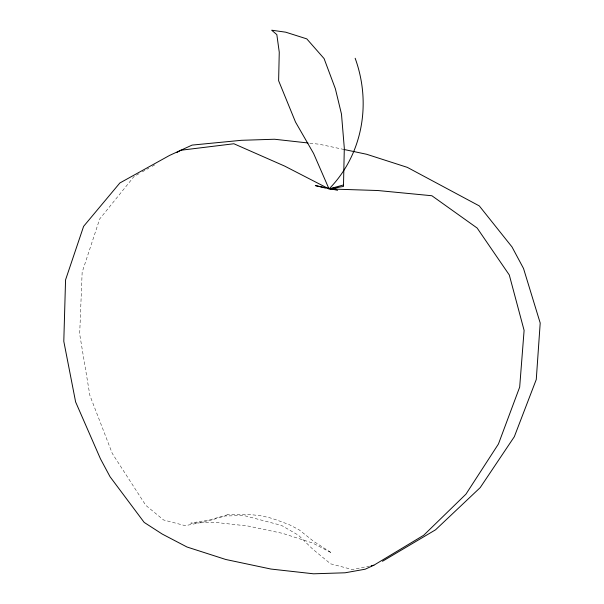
<?xml version="1.0" encoding="UTF-8"?>
<svg xmlns="http://www.w3.org/2000/svg" width="604" height="604" viewBox="0 0 604 604"><rect width="100%" height="100%" fill="white"/><g stroke="black" fill="none" stroke-linecap="round" stroke-linejoin="round"><path stroke-width="0.45" stroke-dasharray="3.02 2.27" d="M139.011 173.695L134.088 176.459L99.698 218.965L82.152 272.245L79.675 334.042L89.883 395.424L112.284 453.453L145.813 505.359L163.624 519.984L185.262 525.661L206.847 521.388L225.05 515.967L244.114 515.589L281.464 525.397L298.482 535.242L312.804 549.21L330.622 563.826L352.253 569.512L369.346 566.122M142.287 171.861L148.848 168.176M152.132 166.342L155.409 164.499M309.897 143.193L319.214 144.228L342.913 149.248M227.836 514.683L210.871 519.546L190.773 523.139L215.099 522.362L247.912 526.016L282.71 533.385L312.6 543.004L331.664 552.962L313.574 541.29L299.01 529.753L289.376 524.725L276.828 520.044L269.15 517.575L260.211 515.68L251.777 514.744L240.128 514.291L227.836 514.683"/><path stroke-width="0.91" d="M308.04 142.982L274.518 139.245L241.381 140.309L192.072 145.096L169.603 155.402L119.856 182.982L83.609 226.349L65.564 279.856L63.797 341.328L75.621 401.962L100.475 458.866L110.041 476.73L144.175 522.407L162.265 534.079L187.006 547.013L225.798 559.493L270.954 569.051L313.536 573.8L345.103 572.788L365.193 569.202L373.846 565.231L423.744 535.227L465.948 494.163L498.443 443.993L519.674 387.119L524.106 330.396L509.293 274.971L477.152 228.048L431.875 195.741L377.689 190.509L329.973 188.977M382.491 561.267L435.552 529.806L480.203 487.617L514.321 436.715L536.269 379.508L540.202 323.012L523.517 268.448L511.996 246.93L479.289 205.904L407.33 167.368L366.613 154.262L343.827 149.437M176.738 152.548L180.838 150.245L233.876 143.752L284.643 166.085L329.037 188.946A126.115 118.58 65.4 0 0 355.152 58.256M329.943 188.697L343.502 184.96M371.143 565.767L373.846 565.231M329.943 188.788L343.472 186.44L344.31 148.116L341.479 114.081L335.371 88.765L324.084 58.58L306.787 38.875L285.737 32.193L271.664 30.2L276.836 34.624L279.259 52.223L278.618 80.71L295.507 122.053L313.582 153.446L329.037 188.946M329.905 188.81L337.749 187.602M337.583 190.29L315.311 185.571L325.375 188.048"/></g></svg>
